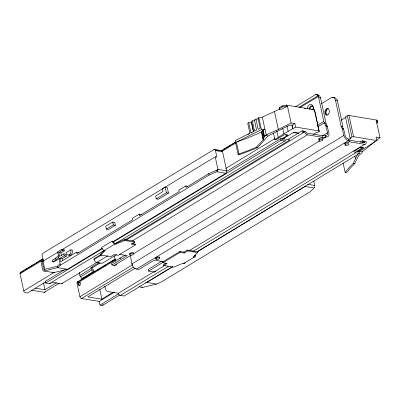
<?xml version="1.0" encoding="UTF-8"?>
<svg xmlns="http://www.w3.org/2000/svg" width="400" height="400" viewBox="0 0 400 400"><rect width="100%" height="100%" fill="white"/><g stroke="black" fill="none" stroke-linecap="round" stroke-linejoin="round"><path stroke-width="0.6" d="M319.21 131.535L314.445 109.735L286.425 105.085L282.125 105.955L279.385 107.615L279.53 109.075L281.16 109.345L287.46 106.16L291.095 122.97L294.87 123.595L295.62 127.065L319.03 130.95L319.21 131.535L317.325 132.68L316.405 132.525L313.255 134.435M279.53 109.075L279.385 107.615M375.035 141.415L362.715 151.435L361.47 153.32L358.835 155.375A3.08 1.96 -31.7 0 0 358.6 155.755A142.06 90.325 -31.7 0 0 354.81 163.64A118.155 43.685 -12.2 0 0 347.33 171.95L346.685 172.44L345.18 172.54L343.105 162.94M253.4 131.62L251.445 122.57L248.705 122.68L247.72 123.17L249.7 132.285A1.04 0.795 -74 0 1 249.105 133.62L235.115 140.61L238.1 154.41L238.995 153.96A118.155 43.685 -12.2 0 0 256.26 147.27A142.06 78.765 -36.2 0 0 263.085 139.895A3.08 1.71 -36.2 0 0 263.38 139.525L264.23 136.83L266.18 134.9L262.3 117.16L279.88 108.95M104.665 250.12L100.5 254.115L100.695 255.01L110.735 256.675L114.16 254.6L118.28 255.285L135.4 244.905L135.21 244.01L131.675 243.425M100.695 255.01L105.275 250.615L104.3 250.45A2.9 1.835 58.8 0 1 101.63 247.47L112.245 241.035A2.9 1.835 58.8 0 0 114.915 244.015L115.89 244.175L124.665 240.48L134.705 242.145L134.51 241.25L124.47 239.585L115.695 243.285L114.72 243.125A1.915 1.215 58.8 0 1 112.96 241.155M165.96 263.1L163.515 264.58L163.71 265.475L167.135 263.4L163.01 262.715L162.82 261.82L179.94 251.44L184.06 252.125L187.485 250.05L197.525 251.715L197.72 252.61L193.14 257.005L194.115 257.17A2.9 1.835 58.8 0 0 195.645 254.885M59.305 258.57L53.655 261.995L52.68 261.83L52.33 260.195L55.625 258.195L58.395 255.65L57.585 251.915L61.945 249.275L64.04 249.625L64.3 250.82L60.875 252.895L58.775 252.545L59.615 256.42L63.79 253.89L65.885 254.24L66.3 256.165L62.13 258.695L60.03 258.345L60.76 261.725L76.575 252.135L78.675 252.485M52.68 261.83L55.98 259.83L58.75 257.285L60.145 263.75L57.36 266.23L43.885 269.53L42.055 261.05L40.965 261.71L42.745 269.935M42.885 270.35A1.865 1.265 -80.6 0 0 44.035 271.01L57.725 267.65L60.39 265.18L209.045 175.065L216.705 171.765L225.835 173.28A1.865 1.265 -80.6 0 0 226.7 170.84L222.575 151.755A1.865 1.265 -80.6 0 0 220.975 150.81M358.875 152.21A144.58 91.925 -31.7 0 1 359.445 151.19L359.62 151.06M376.525 140.31L380 137.73L376.365 120.925L377.195 121.065L377.39 122.68L376.475 123.235M273.445 133.01L274.865 139.58L283.88 133.84L295.62 127.065M236.43 142.115L261.41 129.645L264.94 129.165L262.815 130.305A2.035 0.75 -12.2 0 0 262.355 130.93A2.56 0.945 -12.2 0 1 261.37 131.95A118.155 43.685 -12.2 0 1 236.43 142.115L238.995 153.96M279.59 108.555L282.325 106.895L286.63 106.025L287.46 106.16M215.045 149.825L213.86 149.625L43.045 253.175A1.865 1.265 -80.6 0 0 42.175 255.615L43.46 261.555M20.43 272.475L42.855 258.88M221.175 150.785L235.59 142.045M247.865 134.605L249.47 133.635M21.505 272.07L23.64 270.775M24.71 270.13L34.855 263.98M35.92 263.335L37.525 262.36M38.59 261.715L42.86 259.125M221.18 151.03L222.25 150.385M223.315 149.735L230.79 145.205M231.86 144.56L233.46 143.585M234.525 142.94L235.595 142.295M45.54 282.035L27.385 293.04L25.365 292.705A1.76 1.115 58.8 0 1 23.745 290.895L20.045 273.78L43.555 259.53M222.005 151.355L235.895 142.935M295.38 106.85L315.67 94.55L316.605 94.695A5.175 3.52 -80.6 0 1 318.2 95.62A6.41 2.655 -53.1 0 1 318.29 96.5A5.175 3.52 -80.6 0 1 318.67 97.64L323.81 121.42L324.785 123.585A5.175 3.52 -80.6 0 0 325.75 125.655L327.545 132.76A3.105 1.97 58.8 0 1 325.905 135.205L322.52 135.705L307 133.125A1.035 0.655 58.8 0 1 306.05 132.06L305.92 131.45L304.57 131.225L302.515 132.47L302.15 130.795L288.795 138.89L289.125 140.42L125.395 239.675M165.15 187.06L162.355 188.755L162.965 191.575L155.645 196.01L156.27 198.905L158.37 199.255L168.485 193.125L167.25 187.405L165.15 187.06L166.385 192.775L168.485 193.125M42.055 261.05L43.03 261.215L57.955 252.165M62.755 249.255L215.22 156.83L216.87 157.105L215.455 150.57A1.865 1.265 -80.6 0 0 213.86 149.625M58.775 252.545L62.2 250.47L64.3 250.82M298.995 107.265L318.2 95.62M300.14 107.505L318.29 96.5M112.68 222.055L105.775 226.24L106.405 229.135L108.5 229.485L115.405 225.3L114.78 222.405L112.68 222.055L113.305 224.95L115.405 225.3M68.695 255.055A3.625 2.46 -80.6 0 0 71.57 254.185A3.625 2.46 -80.6 0 0 72.305 250.07L70.81 249.825L66.025 252.72A3.625 2.46 -80.6 0 0 69.175 254.785L70.675 255.035M106.405 229.135L113.305 224.95M156.27 198.905L166.385 192.775M60.03 258.345L64.205 255.815L66.3 256.165M311.715 109.56L313.85 108.265M321.325 103.735L332.005 97.26L332.935 97.41A5.175 3.52 -80.6 0 1 335.53 100.44L341.12 126.295A5.175 3.52 -80.6 0 0 342.085 128.37L343.88 135.475A4.97 3.15 58.8 0 0 348.45 140.585L348.91 140.66L349.095 141.75L364.615 144.325A2.9 1.835 58.8 0 0 366.145 142.04L366.01 141.43L364.66 141.205L362.605 142.45L362.245 140.775L360.11 142.07M141.32 214.525L139.22 214.175L132.34 218.35L132.65 219.795L76.895 253.595L76.575 252.135M187.86 186.315L185.76 185.965L178.875 190.14L179.19 191.585L139.535 215.625L139.22 214.175M215.22 156.83L217.935 169.385A1.865 1.265 -80.6 0 1 217.98 169.69L208.745 173.67L186.075 187.415L185.76 185.965M215.85 170.98L217.97 169.93A1.85 1.515 -67.4 0 1 217.775 170.685L217.645 170.925A1.955 1.605 -67.4 0 1 217.115 171.52M294.87 123.595L292.13 125.255L291.315 125.12A2.07 0.765 -12.2 0 0 288.705 125.56L267.95 136A144.58 80.16 -36.2 0 1 261.57 143.26A144.31 80.01 -36.2 0 1 257.47 147.62A120.095 44.405 -12.2 0 1 238.695 154.855L238.1 154.41M23.745 290.895L54.71 272.12M225.555 168.56L275.205 138.46M64.5 269.685L45.295 281.33L45.66 283.02L49.41 283.645A2.175 1.38 58.8 0 0 50.49 283.08M226.68 171.375L280.56 138.715L284.4 139.32L284.23 137.98M281.305 139.105L287.925 135.105L285.9 134.77A1.76 1.115 58.8 0 1 285.49 134.625M44.035 271.01L53.775 272.625L67.485 269.27L102.14 248.26M112.805 241.8L225.835 173.28M282.23 139.315L293.78 132.315L298.59 133.11M45.66 283.02L102.21 248.74M112.88 242.275L280.925 140.405L284.67 141.03A2.175 1.38 58.8 0 0 285.835 139.41L289.5 140.015M49.41 283.645L104.355 250.335M115.56 243.545L284.67 141.03M104.3 250.45L114.915 244.015M100.865 254.545L93.93 258.75L94.095 259.505A2.9 1.835 58.8 0 0 96.76 262.485L102.155 263.385L116.705 254.565M94.095 259.505L101.56 254.98M126.085 240.115L304.7 131.84L304.57 131.225M56.585 282.645L44.84 289.76L35.225 288.165M317.415 125.3L323.81 121.42M31.475 290.185L44.28 292.315L59.225 283.25M317.66 126.895L324.59 122.69M61.845 283.62L107.875 255.75M132.375 240.895L307.37 134.82L322.89 137.395L326.27 136.9A4.97 3.15 58.8 0 0 328.89 132.985L327.1 125.88A5.175 3.52 -80.6 0 1 326.135 123.805L320.545 97.955A5.175 3.52 -80.6 0 0 317.95 94.92L315.67 94.55M93.5 272.54L93.395 272.07A0.52 0.33 58.8 0 0 93.245 271.755L91.835 269.96A2.38 1.51 58.8 0 1 91.15 268.52L90.945 267.58L99.275 262.535M83.225 278.765L82.195 279.39L82.095 278.92A0.52 0.33 58.8 0 0 81.945 278.605L80.535 276.81A2.38 1.51 58.8 0 1 79.85 275.37L91.15 268.52M90.945 267.58L92.295 267.805L100.1 263.075M134.705 242.145L131.28 244.22L135.4 244.905M80.535 276.81L91.835 269.96M377.195 121.065L376.995 120.125L348.975 115.47L347.36 115.76L345.475 116.9L350.065 138.115L350.985 138.27L348.36 139.86M341.145 120.235L345.87 117.37M81.945 278.605L93.245 271.755M82.095 278.92L93.395 272.07M77.415 281.935L115.32 258.96M77.955 281.86L79.025 281.21M80.09 280.565L84.365 277.975M85.43 277.325L87.565 276.03M88.635 275.385L90.235 274.415M91.305 273.765L95.575 271.18M96.64 270.53L101.445 267.62M102.515 266.97L106.785 264.38M107.855 263.735L109.455 262.765M110.525 262.115L115.33 259.205M84.25 278.145L87.845 275.965M89.39 275.03L90.415 274.405M114.735 292.05L99.24 301.44L81.555 298.505A1.76 1.115 58.8 0 1 79.935 296.695L77.03 283.245L115.505 259.92M125.345 254.935L111.53 263.31L111.895 265L114.295 265.4A4.97 3.15 58.8 0 0 116.8 264.02M119.84 258.67L120.905 258.02M322.74 135.675L327.545 132.76M111.895 265L127.305 255.66L119.61 254.38M114.295 265.4L131.38 255.04M133.515 253.745L319.33 141.11M322.535 139.165L326.27 136.9M163.16 261.615L154.28 260.14L138.87 269.48L136.475 269.08A4.97 3.15 58.8 0 1 131.9 263.97L343.88 135.475M79.935 296.695L132.845 264.62M81.555 298.505L133.34 267.11M135.35 268.105L87.84 296.905L101.665 299.2L113.41 292.08M350.065 138.115L351.945 136.975L353.565 136.685L376.97 140.575L376.22 137.105L380 137.73M136.475 269.08L348.45 140.585M162.06 261.03L148.245 269.405L148.61 271.095L154.005 271.995A2.9 1.835 58.8 0 0 155.325 271.47M148.61 271.095L163.16 262.28M163.01 262.715L180.135 252.335L184.255 253.02L187.68 250.94L197.72 252.61M363.73 142.465L364.795 141.815L364.66 141.205M104.81 286.12L105.34 288.58A2.9 1.835 58.8 0 0 108.01 291.56L118.385 293.285L153.595 271.94M154.005 271.995L165.12 265.255M189.62 250.405L364.615 144.325M99.24 301.44L100.03 305.105L118.715 293.775M354.48 150.845L360.565 147.17L362.59 147.505A1.76 1.115 58.8 0 0 363.13 147.425L356.725 151.31M102.595 305.36L119.68 295.005M356.935 151.905L363.585 147.87L360.29 147.325M118.385 293.285A2.175 1.38 58.8 0 0 120.365 295.425L168.38 266.32M192.92 251.445L355.63 152.81L359.375 153.435L359.01 151.74L354.975 150.8M376.97 140.575L358.92 151.755M172.66 266.62L124.11 296.05L120.365 295.425M197.2 251.745L359.375 153.435M145.53 282.72L146.725 282.43L172.85 266.59M197.375 251.725L305.07 186.44A1.865 1.265 -80.6 0 0 305.59 185.915M163.71 265.475L173.75 267.14L182.525 263.44L183.5 263.605L194.115 257.17M266.18 134.9L278.34 129.415L291.095 122.97M255.27 120.75L252.34 120.865L251.375 121.345L253.59 131.605L250.925 132.935L248.705 122.68M258.315 118.96L255.97 119.05L254.375 119.85L256.595 130.105L254.555 131.125L252.34 120.865M262.3 117.16L258.005 118.035L260.225 128.295L258.19 129.31L255.97 119.05M139.1 286.795L142.75 287.4L156.485 284.05L161.355 281.95L310.015 191.835L314.2 187.955L305.07 186.44M250.925 132.935L252.02 132.895M274.865 139.58L276.165 139.675L284.35 134.715L287.645 135.26M359.445 151.19L362.715 151.435M345.18 172.54A120.095 44.405 -12.2 0 1 353.225 163.52L354.81 163.64M317.02 94.77L317.95 94.92M333.355 97.485L334.285 97.635A5.175 3.52 -80.6 0 1 335.88 98.56A6.41 4.96 58 0 1 337.025 99.61A5.175 3.52 -80.6 0 1 337.405 100.755L342.545 124.53L342.47 126.52A5.175 3.52 -80.6 0 0 343.435 128.59L345.225 135.695A3.105 1.97 58.8 0 0 348.085 138.89L348.545 138.965L348.91 140.66M332.005 97.26L334.285 97.635M318.67 97.64L320.545 97.955M335.53 100.44L337.405 100.755M324.785 123.585L326.135 123.805M341.12 126.295L342.47 126.52M325.75 125.655L327.1 125.88M342.085 128.37L343.435 128.59M326.095 126.055L327.445 126.28M342.43 128.77L343.78 128.995M302.15 130.795L303.5 131.02L303.74 132.135M362.245 140.775L363.595 140.995L363.835 142.115M348.545 138.965L348.73 140.055L364.25 142.63A1.035 0.655 58.8 0 0 364.795 141.815M362.605 142.45L363.505 142.6M293.06 132.425L298.395 133.315M214.46 149.47L221.575 150.655M216.23 150.02L217.415 150.22M218.605 150.415L219.79 150.61M215.455 150.57L222.575 151.755M217.935 169.385L226.7 170.84M307.69 184.29L314.705 185.455A1.865 1.265 -80.6 0 1 314.75 185.76L314.775 186.005A1.85 0.91 -89.2 0 1 314.73 186.785L314.675 187.04A1.955 0.96 -89.2 0 1 314.42 187.68M57.725 267.65L67.485 269.27M146.725 282.43L156.485 284.05M78.2 284.555L78.95 284.68M51.795 282.225L60.95 283.745A2.9 1.835 58.8 0 0 62.075 283.45M100.03 305.105L102.055 305.44A1.76 1.115 58.8 0 0 102.94 304.95M265.455 135.285L267.95 136M256.26 147.27L257.47 147.62M377.39 122.68L376.995 120.125M348.975 115.47L353.565 136.685M347.36 115.76L351.945 136.975M354.765 155.895L355.4 158.845A144.31 91.755 -31.7 0 0 353.225 163.52M348.73 140.055L349.095 141.75M345.135 142.94L345.44 144.35M325.445 135.13L325.81 136.825M322.52 135.705L322.89 137.395M314.445 109.735L319.03 130.95M319.06 138.61L319.365 140.02M313.8 181.27L314.705 185.455M292.88 128.725L292.045 125.15L292.815 128.715M286.425 105.085L286.63 106.025M286.99 126.075L288.17 131.53M282.125 105.955L282.325 106.895M282.7 128.385L283.88 133.84M280.56 138.715L280.925 140.405M274.505 111.67L278.34 129.415M276.785 130.72L278.205 137.28M263.085 130.15L264.465 136.525M262.875 130.27L264.28 136.76M262.355 130.93L263.88 137.985M258.81 117.635L261.41 129.645M261.705 131.77L263.38 139.525M261.37 131.95L263.085 139.895M208.745 173.67L209.045 175.065M187.485 250.05L187.68 250.94M184.06 252.125L184.255 253.02M179.94 251.44L180.135 252.335M156.285 258.375L156.1 257.53A2.07 0.765 -12.2 0 0 155.835 258.495M130.025 253.2L130.21 254.045M131.9 263.97L130.56 256.595A5.175 3.52 -80.6 0 0 130.63 256.055M124.47 239.585L124.665 240.48M115.695 243.285L115.89 244.175M114.38 255.775L115.565 261.26M99.79 289.3L101.96 299.33M92.295 267.805L92.495 268.745A0.52 0.33 58.8 0 0 92.645 269.06L94.055 270.855A2.38 1.51 58.8 0 1 94.555 271.695M79.21 272.435L79.85 275.37M63.79 253.89L64.205 255.815M61.945 249.275L62.2 250.47M60.875 252.895L61.475 255.66M62.13 258.695L62.615 260.945M58.335 255.685L58.69 257.32M60.085 263.785L60.39 265.18M55.625 258.195L55.98 259.83M57.36 266.23L57.675 267.67M43.03 261.215L44.86 269.69M43.435 282.74L44.955 289.755M70.81 249.825A3.625 2.46 -80.6 0 1 69.175 254.785M53.775 272.625A1.865 1.265 -80.6 0 1 52.725 272.15M129.76 254.165A2.07 0.765 -12.2 0 1 131.435 252.685A2.07 0.765 -12.2 0 1 133.37 253.43M318.97 139.64A2.07 0.765 -12.2 0 1 319.995 138.215A2.07 0.765 -12.2 0 1 322.575 138.575M309.04 108.985A3.26 2.215 -80.6 0 1 311.665 105.93A3.26 2.215 -80.6 0 1 313.47 109.345M307.155 108.75A4.605 3.13 -80.6 0 1 311.105 104.47A4.605 3.13 -80.6 0 1 313.28 109.965M309.905 109.64A3.26 2.215 -80.6 0 1 312.565 106.08M305.175 108.27A4.605 3.13 -80.6 0 1 305.635 108.475M304.2 108.19A4.605 3.13 -80.6 0 1 304.695 108.17M307.37 134.82A2.9 1.835 58.8 0 1 304.7 131.84M20.045 273.78A1.76 1.115 58.8 0 1 20.975 272.395M45.165 291.825A1.76 1.115 58.8 0 1 44.28 292.315M62.415 282.945A2.9 1.835 58.8 0 1 62.27 283.225M156.335 257.405A2.07 0.765 -12.2 0 1 158.845 256.935A2.07 0.765 -12.2 0 1 159.45 257.76M345.045 143.97A2.07 0.765 -12.2 0 1 346.225 142.5A2.07 0.765 -12.2 0 1 348.59 143.035M327.29 115.115A3.26 2.215 -80.6 0 1 325.865 111.52A3.26 2.215 -80.6 0 1 328.45 108.72M184.815 263.08A2.9 1.835 58.8 0 1 183.5 263.605M185.055 262.475A2.9 1.835 58.8 0 1 184.96 262.8M194.975 255.035A1.915 1.215 58.8 0 1 193.92 256.275M326.395 115.165A4.605 3.13 -80.6 0 1 326.145 114.59M325.965 113.96A4.605 3.13 -80.6 0 1 327.21 108.705M155.565 270.865A2.9 1.835 58.8 0 1 155.47 271.19M355.4 158.845A144.58 91.925 -31.7 0 1 357.755 154.25M142.75 287.4A1.865 1.265 -80.6 0 1 141.7 286.925M77.03 283.245A1.76 1.115 58.8 0 1 77.76 281.845M103.025 304.535A1.76 1.115 58.8 0 1 103 304.755M79.84 285.655A1.655 1.125 -80.6 0 1 79.015 284.905M78.925 283.92A1.655 1.125 -80.6 0 1 80.255 282.37M355.63 152.81A2.175 1.38 58.8 0 1 353.745 150.975M130.77 255.16A2.07 0.765 -12.2 0 0 133.735 253.885A2.07 0.765 -12.2 0 0 130.615 253.84A2.07 0.765 -12.2 0 0 130.77 255.16M319.925 141.135A2.07 0.765 -12.2 0 0 322.89 139.86A2.07 0.765 -12.2 0 0 319.77 139.815A2.07 0.765 -12.2 0 0 319.925 141.135M156.845 259.495A2.07 0.765 -12.2 0 0 159.81 258.215A2.07 0.765 -12.2 0 0 156.69 258.17A2.07 0.765 -12.2 0 0 156.845 259.495M346 145.465A2.07 0.765 -12.2 0 0 348.965 144.19A2.07 0.765 -12.2 0 0 345.845 144.145A2.07 0.765 -12.2 0 0 346 145.465M328.605 113.975A3.26 2.215 -80.6 0 0 327.89 108.635A3.26 2.215 -80.6 0 0 324.93 112.795A3.26 2.215 -80.6 0 0 328.605 113.975M80.04 284.995A1.655 1.125 -80.6 0 0 79.68 282.28A1.655 1.125 -80.6 0 0 78.175 284.39A1.655 1.125 -80.6 0 0 80.04 284.995"/></g></svg>
